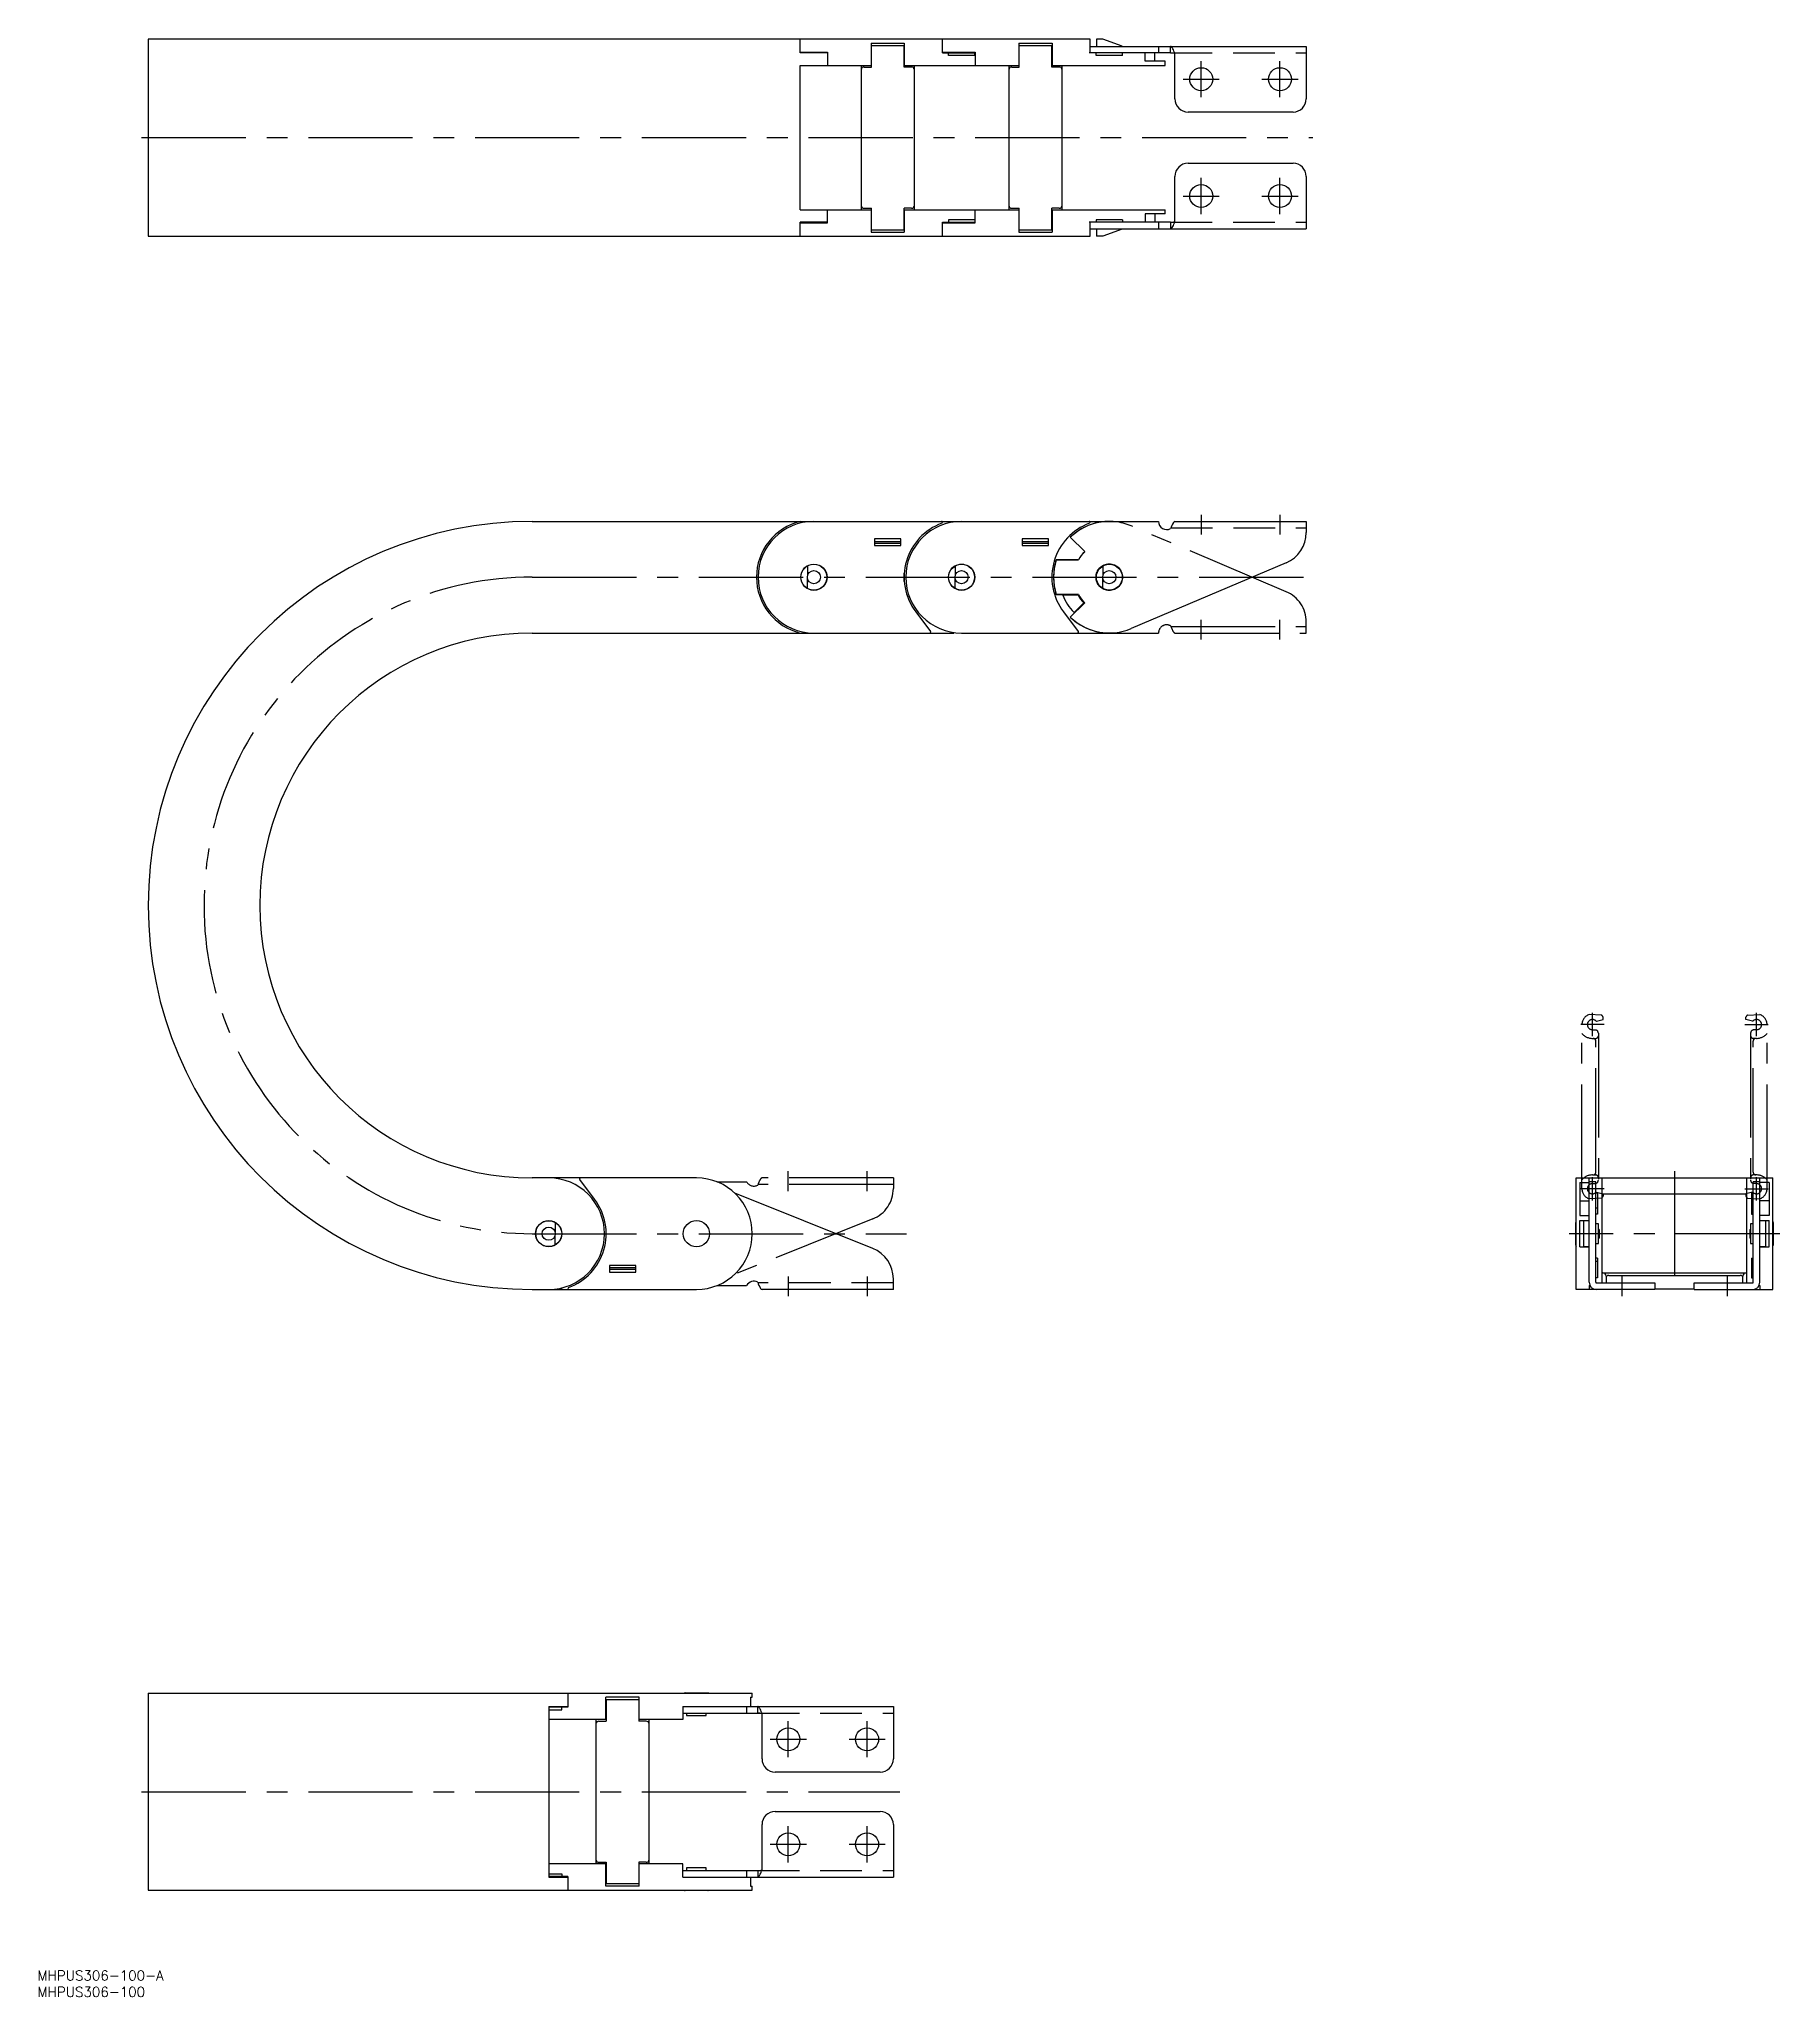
# Model space of a CAD drawing. Extents: x -200 to 330, y -232 to 364.
import ezdxf

# ---------------------------------------------------------------- set-up
doc = ezdxf.new("R2010")
doc.units = 0
for name, pattern in [('CENTER', [50.8, 31.75, -6.35, 6.35, -6.35]), ('DASHED', [19.05, 12.7, -6.35]), ('PHANTOM', [63.5, 31.75, -6.35, 6.35, -6.35, 6.35, -6.35])]:
    doc.linetypes.add(name, pattern=pattern)
doc.layers.get('0').update_dxf_attribs({"linetype": 'CONTINUOUS'})
doc.layers.add('CENTER', color=1, linetype='CENTER')
doc.styles.get("Standard").update_dxf_attribs({"font": 'txt.shx', "height": 3, "bigfont": 'bigfont.shx'})

msp = doc.modelspace()

# ---------------------------------------------------------------- linework, layer by layer
at = {"color": 7, "linetype": 'CONTINUOUS'}
for p, q in [((119.94, 363.92), (-167.02, 363.92)), ((-167.02, 363.92), (-167.02, 303.92)), ((31.65, 359.72), (31.65, 363.92)), ((74.94, 359.72), (74.94, 363.92)), ((119.94, 359.72), (119.94, 363.92)), ((123.85, 363.92), (121.85, 363.92)), ((121.85, 363.92), (121.85, 361.72)), ((129.75, 361.77), (123.85, 363.92)), ((31.65, 359.92), (39.95, 359.92)), ((39.95, 359.72), (31.65, 359.72)), ((31.85, 359.92), (31.85, 359.72)), ((39.75, 359.72), (39.75, 359.92)), ((39.95, 359.92), (39.95, 355.92)), ((53.25, 362.72), (63.35, 362.72)), ((53.25, 362.72), (53.25, 355.92)), ((53.25, 361.42), (53.35, 361.42)), ((53.35, 360.42), (53.25, 360.42)), ((53.35, 361.96), (63.25, 361.96)), ((53.35, 355.4), (53.35, 361.96)), ((63.25, 355.4), (63.25, 361.96)), ((63.25, 361.42), (63.35, 361.42)), ((63.35, 360.42), (63.25, 360.42)), ((63.35, 362.72), (63.35, 355.92)), ((74.94, 359.92), (84.95, 359.92)), ((74.94, 359.72), (84.95, 359.72)), ((76.8, 358.92), (76.8, 359.72)), ((84.8, 358.92), (76.8, 358.92)), ((76.85, 359.92), (76.85, 359.72)), ((84.75, 359.72), (84.75, 359.92)), ((84.8, 358.92), (84.8, 359.72)), ((84.95, 359.92), (84.95, 355.92)), ((98.25, 362.72), (98.25, 355.92)), ((98.25, 362.72), (108.35, 362.72)), ((98.25, 361.42), (98.35, 361.42)), ((98.35, 360.42), (98.25, 360.42)), ((98.35, 355.4), (98.35, 361.96)), ((98.35, 361.96), (108.25, 361.96)), ((108.25, 355.4), (108.25, 361.96)), ((108.25, 361.42), (108.35, 361.42)), ((108.35, 360.42), (108.25, 360.42)), ((108.35, 362.72), (108.35, 355.92)), ((144.49, 359.72), (119.64, 359.72)), ((119.94, 361.72), (185.8, 361.72)), ((121.8, 358.92), (121.8, 359.72)), ((129.8, 358.92), (121.8, 358.92)), ((129.75, 361.72), (129.75, 361.77)), ((129.8, 358.92), (129.8, 359.72)), ((136.73, 357.17), (136.73, 359.72)), ((139.71, 357.17), (139.71, 359.72)), ((140.8, 361.72), (140.8, 359.72)), ((144.49, 359.72), (144.49, 361.72)), ((145.8, 345.72), (145.8, 359.52)), ((185.8, 361.72), (185.8, 345.72)), ((31.65, 311.92), (31.65, 355.92)), ((31.65, 355.92), (53.35, 355.92)), ((50.3, 311.92), (50.3, 355.92)), ((51.1, 355.4), (53.35, 355.4)), ((53.25, 357.42), (53.35, 357.42)), ((53.25, 356.92), (53.35, 356.92)), ((63.25, 357.42), (63.35, 357.42)), ((63.25, 356.92), (63.35, 356.92)), ((63.25, 355.92), (98.35, 355.92)), ((65.5, 355.4), (63.25, 355.4)), ((66.3, 355.92), (66.3, 311.92)), ((95.3, 311.92), (95.3, 355.92)), ((96.1, 355.4), (98.35, 355.4)), ((98.25, 357.42), (98.35, 357.42)), ((98.25, 356.92), (98.35, 356.92)), ((108.25, 357.42), (108.35, 357.42)), ((108.25, 356.92), (108.35, 356.92)), ((108.25, 355.92), (142.8, 355.92)), ((110.5, 355.4), (108.25, 355.4)), ((111.3, 355.92), (111.3, 311.92)), ((142.8, 357.17), (136.73, 357.17)), ((142.8, 355.92), (142.8, 357.17)), ((181.8, 341.72), (149.8, 341.72)), ((145.8, 308.32), (145.8, 322.12)), ((149.8, 326.12), (181.8, 326.12)), ((185.8, 322.12), (185.8, 306.12)), ((31.65, 311.92), (53.35, 311.92)), ((39.95, 307.92), (39.95, 311.92)), ((51.1, 312.43), (53.35, 312.43)), ((53.25, 311.92), (53.25, 305.12)), ((53.25, 310.92), (53.35, 310.92)), ((53.35, 310.42), (53.25, 310.42)), ((53.35, 305.87), (53.35, 312.43)), ((63.25, 305.87), (63.25, 312.43)), ((65.5, 312.43), (63.25, 312.43)), ((63.25, 311.92), (98.35, 311.92)), ((63.25, 310.92), (63.35, 310.92)), ((63.35, 310.42), (63.25, 310.42)), ((63.35, 311.92), (63.35, 305.12)), ((84.95, 307.92), (84.95, 311.92)), ((96.1, 312.43), (98.35, 312.43)), ((98.25, 311.92), (98.25, 305.12)), ((98.25, 310.92), (98.35, 310.92)), ((98.35, 310.42), (98.25, 310.42)), ((98.35, 305.87), (98.35, 312.43)), ((108.25, 305.87), (108.25, 312.43)), ((110.5, 312.43), (108.25, 312.43)), ((108.25, 311.92), (142.8, 311.92)), ((108.25, 310.92), (108.35, 310.92)), ((108.35, 310.42), (108.25, 310.42)), ((108.35, 311.92), (108.35, 305.12)), ((142.8, 310.67), (136.73, 310.67)), ((136.73, 310.67), (136.73, 308.12)), ((139.71, 310.67), (139.71, 308.12)), ((142.8, 310.67), (142.8, 311.92)), ((39.95, 308.12), (31.65, 308.12)), ((31.65, 303.92), (31.65, 308.12)), ((31.65, 307.92), (39.95, 307.92)), ((31.85, 308.12), (31.85, 307.92)), ((39.75, 307.92), (39.75, 308.12)), ((53.25, 307.42), (53.35, 307.42)), ((53.25, 306.42), (53.35, 306.42)), ((53.25, 305.12), (63.35, 305.12)), ((53.35, 305.87), (63.25, 305.87)), ((63.25, 307.42), (63.35, 307.42)), ((63.25, 306.42), (63.35, 306.42)), ((74.94, 308.12), (84.95, 308.12)), ((74.94, 303.92), (74.94, 308.12)), ((74.94, 307.92), (84.95, 307.92)), ((84.8, 308.92), (76.8, 308.92)), ((76.8, 308.92), (76.8, 308.12)), ((76.85, 308.12), (76.85, 307.92)), ((84.75, 307.92), (84.75, 308.12)), ((84.8, 308.92), (84.8, 308.12)), ((98.25, 307.42), (98.35, 307.42)), ((98.25, 306.42), (98.35, 306.42)), ((98.25, 305.12), (108.35, 305.12)), ((98.35, 305.87), (108.25, 305.87)), ((108.25, 307.42), (108.35, 307.42)), ((108.25, 306.42), (108.35, 306.42)), ((144.49, 308.12), (119.64, 308.12)), ((119.94, 303.92), (119.94, 308.12)), ((119.94, 306.12), (185.8, 306.12)), ((129.8, 308.92), (121.8, 308.92)), ((121.8, 308.92), (121.8, 308.12)), ((121.85, 306.12), (121.85, 303.92)), ((129.75, 306.06), (123.85, 303.92)), ((129.75, 306.06), (129.75, 306.12)), ((129.8, 308.92), (129.8, 308.12)), ((140.8, 308.12), (140.8, 306.12)), ((144.49, 308.12), (144.49, 306.12)), ((-167.02, 303.92), (119.94, 303.92)), ((123.85, 303.92), (121.85, 303.92)), ((-50.02, 217), (140.8, 217)), ((76.8, 217), (76.8, 216.52)), ((121.8, 217), (121.8, 216.52)), ((145.8, 217), (185.8, 217)), ((185.8, 217), (185.8, 213.62)), ((62.3, 211.7), (54.3, 211.7)), ((54.3, 211.7), (54.3, 209.7)), ((54.3, 210.92), (62.3, 210.92)), ((54.3, 210.4), (62.3, 210.4)), ((54.3, 209.7), (62.3, 209.7)), ((62.3, 209.7), (62.3, 211.7)), ((99.3, 211.7), (99.3, 209.7)), ((107.3, 211.7), (99.3, 211.7)), ((99.3, 210.92), (107.3, 210.92)), ((99.3, 210.4), (107.3, 210.4)), ((99.3, 209.7), (107.3, 209.7)), ((107.3, 209.7), (107.3, 211.7)), ((118.31, 207.78), (113.92, 212.16)), ((33.85, 203.44), (33.85, 200.44)), ((78.85, 203.44), (78.85, 200.44)), ((80.17, 203.95), (81.43, 203.95)), ((109.65, 205.3), (116.39, 205.3)), ((123.85, 203.44), (123.85, 200.44)), ((124.91, 203.95), (126.69, 203.95)), ((179.71, 204.41), (132.44, 184.35)), ((33.85, 196.56), (33.85, 199.56)), ((63.35, 198.68), (63.35, 201.32)), ((78.85, 196.56), (78.85, 199.56)), ((108.35, 198.68), (108.35, 201.32)), ((123.85, 196.56), (123.85, 199.56)), ((116.39, 194.7), (109.65, 194.7)), ((116.27, 194.5), (111.63, 194.5)), ((113.92, 187.84), (118.31, 192.22)), ((115.05, 189.25), (118.02, 192.22)), ((66.82, 189.47), (71.34, 183.48)), ((111.82, 189.47), (116.34, 183.48)), ((-50.02, 183), (78.41, 183)), ((78.43, 183.17), (78.41, 183)), ((80.8, 183), (125.8, 183)), ((123.43, 183.17), (123.41, 183)), ((0, 17), (-50.02, 17)), ((-42.63, 16.83), (-42.61, 17)), ((-31.02, 10.53), (-35.54, 16.52)), ((53.72, -4.48), (11.7, 12.34)), ((268, 17), (328, 17)), ((268, -17), (268, 17)), ((269.2, 15.6), (269.2, 5.5)), ((269.2, 15.6), (272, 15.6)), ((272, -14.8), (272, 17)), ((274, 15.8), (272, 15.8)), ((274, -14.8), (274, 15.8)), ((274.55, 12.37), (274, 12.37)), ((274.55, 12.37), (274.55, 6)), ((276, -15), (276, 17)), ((320, 12), (276, 12)), ((320, -15), (320, 17)), ((321.45, 12.37), (321.45, 6)), ((321.45, 12.37), (322, 12.37)), ((322, -14.8), (322, 15.8)), ((324, 15.8), (322, 15.8)), ((324, -14.8), (324, 17)), ((326.8, 15.6), (324, 15.6)), ((326.8, 15.6), (326.8, 5.5)), ((328, -17), (328, 17)), ((269.2, 10.05), (272, 10.05)), ((274.55, 7.78), (274, 7.78)), ((274.55, 6), (274, 6)), ((321.45, 7.78), (322, 7.78)), ((321.45, 6), (322, 6)), ((326.8, 10.05), (324, 10.05)), ((-43.05, 3.44), (-43.05, 0.44)), ((-27.55, 1.32), (-27.55, -1.32)), ((267.9, -3.45), (267.9, 3.45)), ((269.2, 5.5), (272, 5.5)), ((269.2, -4), (269.2, 4)), ((269.2, 4), (272, 4)), ((270.25, 4), (270.25, -4)), ((272, 3.95), (270.25, 3.95)), ((274.8, 3), (274, 3)), ((274.8, -3), (274.8, 3)), ((275, 1.32), (274.8, 1.32)), ((275, 1.32), (275, -1.32)), ((321, 1.32), (321, -1.32)), ((321, 1.32), (321.2, 1.32)), ((321.2, 3), (321.2, -3)), ((322, 3), (321.2, 3)), ((326.8, 5.5), (324, 5.5)), ((324, 4), (326.8, 4)), ((325.75, 3.95), (324, 3.95)), ((325.75, 4), (325.75, -4)), ((326.8, -4), (326.8, 4)), ((328.1, 3.45), (328.1, -3.45)), ((-44.37, -3.95), (-45.63, -3.95)), ((-43.05, -3.44), (-43.05, -0.44)), ((269.2, -4), (272, -4)), ((270.25, -3.95), (272, -3.95)), ((274, -3), (274.8, -3)), ((274.8, -1.32), (275, -1.32)), ((321.2, -1.32), (321, -1.32)), ((321.2, -3), (322, -3)), ((324, -3.95), (325.75, -3.95)), ((324, -4), (326.8, -4)), ((-26.5, -9.7), (-26.5, -11.7)), ((-18.5, -9.7), (-26.5, -9.7)), ((-18.5, -10.4), (-26.5, -10.4)), ((-18.5, -10.92), (-26.5, -10.92)), ((-26.5, -11.7), (-18.5, -11.7)), ((-18.5, -11.7), (-18.5, -9.7)), ((274.55, -7.5), (274, -7.5)), ((274.55, -8.43), (274, -8.43)), ((274.55, -7.5), (274.55, -13.41)), ((276, -11.9), (320, -11.9)), ((321.45, -7.5), (321.45, -13.41)), ((321.45, -7.5), (322, -7.5)), ((321.45, -8.43), (322, -8.43)), ((-50.02, -17), (0, -17)), ((-41, -17), (-41, -16.52)), ((6.27, -15.8), (15.31, -15.8)), ((60, -17), (20, -17)), ((60, -17), (60, -13.77)), ((292, -17), (268, -17)), ((272, -15.8), (272, -17)), ((272, -15.8), (272.24, -15.8)), ((274.55, -13.41), (274, -13.41)), ((274.2, -15), (292, -15)), ((277.15, -12.9), (277.15, -15)), ((277.95, -12.7), (318.05, -12.7)), ((292, -15), (292, -17)), ((304, -16.9), (292, -16.9)), ((304, -15), (321.8, -15)), ((304, -17), (304, -15)), ((304, -17), (328, -17)), ((318.85, -15), (318.85, -12.9)), ((321.45, -13.41), (322, -13.41)), ((323.76, -15.8), (324, -15.8)), ((324, -15.8), (324, -17)), ((-167.02, -140.02), (17, -140.02)), ((-167.02, -140.02), (-167.02, -200.02)), ((-39.14, -140.02), (-39.14, -144.22)), ((-27.55, -148.02), (-27.55, -141.22)), ((-17.45, -141.22), (-27.55, -141.22)), ((-27.45, -142.52), (-27.55, -142.52)), ((-27.45, -141.97), (-27.45, -148.53)), ((-17.55, -141.97), (-27.45, -141.97)), ((-17.55, -141.97), (-17.55, -148.53)), ((-17.45, -142.52), (-17.55, -142.52)), ((-17.45, -148.02), (-17.45, -141.22)), ((-3.45, -139.92), (3.45, -139.92)), ((16.52, -141.22), (16.52, -144.02)), ((16.52, -141.22), (17, -141.22)), ((17, -141.22), (17, -140.02)), ((-45, -144.02), (-45, -196.02)), ((-45, -144.02), (-39.14, -144.02)), ((-39.14, -144.22), (-45, -144.22)), ((-45, -145.02), (-41, -145.02)), ((-27.45, -148.02), (-45, -148.02)), ((-41.05, -144.22), (-41.05, -144.02)), ((-41, -145.02), (-41, -144.22)), ((-30.5, -192.02), (-30.5, -148.02)), ((-29.7, -148.53), (-27.45, -148.53)), ((-27.45, -143.52), (-27.55, -143.52)), ((-27.55, -146.52), (-27.45, -146.52)), ((-27.45, -147.02), (-27.55, -147.02)), ((-17.45, -143.52), (-17.55, -143.52)), ((-17.55, -146.52), (-17.45, -146.52)), ((-17.45, -147.02), (-17.55, -147.02)), ((-4.15, -148.02), (-17.55, -148.02)), ((-15.3, -148.53), (-17.55, -148.53)), ((-14.5, -148.02), (-14.5, -192.02)), ((-4.15, -144.02), (60, -144.02)), ((-4.15, -144.02), (-4.15, -148.02)), ((-4.15, -146.02), (18.69, -146.02)), ((-3, -146.02), (-3, -146.82)), ((-3, -146.82), (3, -146.82)), ((3, -146.82), (3, -146.02)), ((15.31, -144.02), (15.31, -146.02)), ((18.69, -146.02), (18.69, -144.02)), ((20, -160.02), (20, -146.22)), ((60, -144.02), (60, -160.02)), ((56, -164.02), (24, -164.02)), ((24, -176.02), (56, -176.02)), ((20, -193.82), (20, -180.02)), ((60, -180.02), (60, -196.02)), ((-27.45, -192.02), (-45, -192.02)), ((-45, -195.02), (-41, -195.02)), ((-39.14, -195.82), (-45, -195.82)), ((-45, -196.02), (-39.14, -196.02)), ((-41.05, -196.02), (-41.05, -195.82)), ((-41, -195.02), (-41, -195.82)), ((-39.14, -195.82), (-39.14, -200.02)), ((-29.7, -191.5), (-27.45, -191.5)), ((-27.55, -198.82), (-27.55, -192.02)), ((-27.45, -193.02), (-27.55, -193.02)), ((-27.45, -193.52), (-27.55, -193.52)), ((-27.55, -196.52), (-27.45, -196.52)), ((-27.45, -191.5), (-27.45, -198.06)), ((-17.55, -191.5), (-17.55, -198.06)), ((-15.3, -191.5), (-17.55, -191.5)), ((-4.15, -192.02), (-17.55, -192.02)), ((-17.45, -193.02), (-17.55, -193.02)), ((-17.45, -193.52), (-17.55, -193.52)), ((-17.55, -196.52), (-17.45, -196.52)), ((-17.45, -198.82), (-17.45, -192.02)), ((-4.15, -196.02), (-4.15, -192.02)), ((-4.15, -194.02), (18.69, -194.02)), ((-4.15, -196.02), (60, -196.02)), ((3, -193.22), (-3, -193.22)), ((-3, -193.22), (-3, -194.02)), ((3, -194.02), (3, -193.22)), ((15.31, -194.02), (15.31, -196.02)), ((16.52, -196.02), (16.52, -198.82)), ((18.69, -194.02), (18.69, -196.02)), ((-167.02, -200.02), (17, -200.02)), ((-27.45, -197.52), (-27.55, -197.52)), ((-17.45, -198.82), (-27.55, -198.82)), ((-17.55, -198.06), (-27.45, -198.06)), ((-17.45, -197.52), (-17.55, -197.52)), ((3.45, -200.12), (-3.45, -200.12)), ((16.52, -198.82), (17, -198.82)), ((17, -200.02), (17, -198.82))]:
    msp.add_line(p, q, dxfattribs=at)
at = {"color": 3, "linetype": 'DASHED'}
for p, q in [((144.49, 359.72), (185.8, 359.72)), ((144.49, 308.12), (185.8, 308.12)), ((144.56, 215), (185.8, 215)), ((60, -15), (18.76, -15)), ((18.69, -146.02), (60, -146.02)), ((18.69, -194.02), (60, -194.02))]:
    msp.add_line(p, q, dxfattribs=at)
at = {"color": 3, "linetype": 'PHANTOM'}
for p, q in [((179.71, 195.59), (132.44, 215.65)), ((113.92, 212.16), (118.31, 207.78)), ((116.39, 205.3), (109.65, 205.3)), ((109.65, 194.7), (116.39, 194.7)), ((118.31, 192.22), (113.92, 187.84)), ((144.56, 185), (185.8, 185)), ((153.8, 181), (153.8, 187)), ((177.8, 181), (177.8, 187)), ((185.8, 183), (185.8, 186.38)), ((125.8, 183), (140.8, 183)), ((145.8, 183), (185.8, 183)), ((275.78, 66.58), (272.01, 66.74)), ((273, 60.15), (273, 67.25)), ((276.3, 65.26), (276.3, 65.96)), ((319.7, 65.26), (319.7, 65.96)), ((320.22, 66.58), (323.99, 66.74)), ((323, 60.15), (323, 67.25)), ((276.55, 63.7), (269.45, 63.7)), ((269.8, 13.7), (269.8, 63.7)), ((273, 62.15), (273.89, 62.07)), ((274.19, 64.7), (276.3, 65.26)), ((274.8, 61.08), (274.8, 16.32)), ((319.45, 63.7), (326.55, 63.7)), ((321.81, 64.7), (319.7, 65.26)), ((321.2, 61.08), (321.2, 16.32)), ((323, 62.15), (322.11, 62.07)), ((326.2, 13.7), (326.2, 63.7)), ((273, 59.5), (274, 59.5)), ((274, 18.7), (274, 58.7)), ((323, 59.5), (322, 59.5)), ((322, 18.7), (322, 58.7)), ((28, 13), (28, 19)), ((52, 13), (52, 19)), ((273, 17.9), (274, 17.9)), ((323, 17.9), (322, 17.9)), ((6.27, 15.8), (15.31, 15.8)), ((60, 15), (18.76, 15)), ((60, 17), (20, 17)), ((60, 17), (60, 13.77)), ((276.55, 13.7), (269.45, 13.7)), ((273, 10.15), (273, 17.25)), ((273, 15.25), (273.89, 15.33)), ((274.19, 12.7), (276.3, 12.14)), ((276.3, 12.14), (276.3, 11.44)), ((319.45, 13.7), (326.55, 13.7)), ((321.81, 12.7), (319.7, 12.14)), ((319.7, 12.14), (319.7, 11.44)), ((323, 15.25), (322.11, 15.33)), ((323, 10.15), (323, 17.25)), ((275.78, 10.82), (272.01, 10.66)), ((320.22, 10.82), (323.99, 10.66)), ((53.72, 4.48), (11.7, -12.34))]:
    msp.add_line(p, q, dxfattribs=at)
at = {"color": 7, "linetype": 'CONTINUOUS'}
for centre, radius in [((153.8, 351.72), 3.5), ((177.8, 351.72), 3.5), ((153.8, 316.12), 3.5), ((177.8, 316.12), 3.5), ((35.8, 200), 4), ((35.8, 200), 3.95), ((80.8, 200), 4), ((80.8, 200), 3.95), ((125.8, 200), 4.05), ((125.8, 200), 3.95), ((35.8, 200), 2), ((80.8, 200), 2), ((125.8, 200), 2), ((-45, 0), 4), ((-45, 0), 3.95), ((-45, 0), 2), ((0, 0), 4), ((28, -154.02), 3.5), ((52, -154.02), 3.5), ((28, -186.02), 3.5), ((52, -186.02), 3.5)]:
    msp.add_circle(centre, radius, dxfattribs=at)
at = {"color": 3, "linetype": 'PHANTOM'}
msp.add_circle((125.8, 200), 4.05, dxfattribs=at)
at = {"color": 7, "linetype": 'CONTINUOUS'}
for centre, radius, start, end in [((144.43, 361.2), 0.517, 55.63088, 84.15009), ((144.34, 354.32), 5.4, 74.27633, 88.39625), ((143.34, 360.15), 2.03, 24.95557, 46.90888), ((130.46, 353.99), 16.3, 19.80749, 25.47066), ((51.09, 354.77), 0.791, 160.55354, 179.19738), ((50.78, 354.87), 0.47, 127.20083, 159.12738), ((51.09, 354.25), 1.15, 89.487, 120.91809), ((65.51, 354.25), 1.15, 59.08191, 90.513), ((65.82, 354.87), 0.47, 20.87262, 52.79917), ((65.51, 354.77), 0.791, 0.80262, 19.44646), ((96.09, 354.77), 0.791, 160.55354, 179.19738), ((95.78, 354.87), 0.47, 127.20083, 159.12738), ((96.09, 354.25), 1.15, 89.487, 120.91809), ((110.51, 354.25), 1.15, 59.08191, 90.513), ((110.82, 354.87), 0.47, 20.87262, 52.79917), ((110.51, 354.77), 0.791, 0.80262, 19.44646), ((149.8, 345.72), 4, 180, 270), ((181.8, 345.72), 4, 270, 0), ((149.8, 322.12), 4, 90, 180), ((181.8, 322.12), 4, 0, 90), ((51.09, 313.06), 0.791, 180.80262, 199.44646), ((50.78, 312.97), 0.47, 200.87262, 232.79917), ((51.09, 313.58), 1.15, 239.08191, 270.513), ((65.51, 313.58), 1.15, 269.487, 300.91809), ((65.82, 312.97), 0.47, 307.20083, 339.12738), ((65.51, 313.06), 0.791, 340.55354, 359.19738), ((96.09, 313.06), 0.791, 180.80262, 199.44646), ((95.78, 312.97), 0.47, 200.87262, 232.79917), ((96.09, 313.58), 1.15, 239.08191, 270.513), ((110.51, 313.58), 1.15, 269.487, 300.91809), ((110.82, 312.97), 0.47, 307.20083, 339.12738), ((110.51, 313.06), 0.791, 340.55354, 359.19738), ((144.34, 313.52), 5.4, 271.60375, 285.72367), ((144.43, 306.63), 0.517, 275.84991, 304.36912), ((143.34, 307.69), 2.03, 313.09112, 335.04443), ((130.46, 313.84), 16.3, 334.52934, 340.19251), ((-50.02, 100), 117, 90, 270), ((35.8, 200), 17.5, 103.72913, 256.27087), ((35.8, 200), 17, 90, 270), ((80.8, 200), 17.5, 110.24819, 217), ((80.8, 200), 17, 90, 270), ((74.64, 216.7), 0.3, 290.24819, 90), ((125.8, 200), 17.5, 110.24819, 217), ((125.8, 200), 17, 90, 134.32592), ((119.64, 216.7), 0.3, 290.24819, 90), ((143.3, 217), 2.5, 180, 298.35764), ((154.91, 211.27), 11, 150.67336, 161.2835), ((145.99, 216.22), 0.798, 103.41002, 146.99427), ((175.8, 213.62), 10, 292.99967, 0), ((125.8, 200), 17, 161.83439, 198.16561), ((125.8, 200), 10.8, 133.93891, 150.61072), ((125.8, 200), 15.2, 201.21337, 225), ((125.8, 200), 11, 210, 225), ((125.8, 200), 10.8, 209.38928, 226.06109), ((125.8, 200), 17, 225.67408, 292.99967), ((-50.02, 100), 83, 90, 270), ((71.1, 183.3), 0.3, 270, 37), ((116.1, 183.3), 0.3, 270, 37), ((-45, 0), 17, 270, 90), ((-35.3, 16.7), 0.3, 90, 217), ((0, 0), 17, 270, 90), ((-45, 0), 17.5, 290.24819, 37), ((268.4, 3.45), 0.5, 143.1301, 180), ((327.6, 3.45), 0.5, 0, 36.8699), ((50, -13.77), 10, 0, 68.18297), ((268.4, -3.45), 0.5, 180, 216.8699), ((327.6, -3.45), 0.5, 323.1301, 0), ((276.15, -12.9), 1, 0, 90), ((319.85, -12.9), 1, 90, 180), ((-38.84, -16.7), 0.3, 110.24819, 270), ((17.5, -17), 2.5, 61.64236, 151.3146), ((29.11, -11.27), 11, 198.7165, 209.32664), ((20.19, -16.22), 0.798, 213.00573, 256.58998), ((274.2, -14.8), 2.2, 180, 270), ((274.2, -14.8), 0.2, 180, 270), ((277.95, -13.5), 0.8, 90, 180), ((318.05, -13.5), 0.8, 0, 90), ((321.8, -14.8), 2.2, 270, 0), ((321.8, -14.8), 0.2, 270, 0), ((-3.45, -140.42), 0.5, 90, 126.8699), ((3.45, -140.42), 0.5, 53.1301, 90), ((-29.7, -149.17), 0.801, 160.7319, 179.14104), ((-30.01, -149.07), 0.473, 127.26025, 158.94899), ((-29.7, -149.71), 1.18, 89.91401, 120.49108), ((-15.3, -149.71), 1.18, 59.50892, 90.08599), ((-14.99, -149.07), 0.473, 21.05101, 52.73975), ((-15.3, -149.17), 0.801, 0.85896, 19.2681), ((18.66, -144.48), 0.459, 41.55504, 86.3315), ((18.54, -151.42), 5.4, 74.27633, 88.39625), ((17.21, -145.81), 2.43, 22.69892, 42.47459), ((0.75, -153.3), 20.52, 20.19511, 24.24388), ((24, -160.02), 4, 180, 270), ((56, -160.02), 4, 270, 0), ((24, -180.02), 4, 90, 180), ((56, -180.02), 4, 0, 90), ((-29.7, -190.87), 0.801, 180.85896, 199.2681), ((-30.01, -190.96), 0.473, 201.05101, 232.73975), ((-29.7, -190.32), 1.18, 239.50892, 270.08599), ((-15.3, -190.32), 1.18, 269.91401, 300.49108), ((-14.99, -190.96), 0.473, 307.26025, 338.94899), ((-15.3, -190.87), 0.801, 340.7319, 359.14104), ((18.54, -188.62), 5.4, 271.60375, 285.72367), ((18.66, -195.56), 0.459, 273.6685, 318.44496), ((17.21, -194.22), 2.43, 317.52541, 337.30108), ((0.75, -186.73), 20.52, 335.75612, 339.80489), ((-3.45, -199.62), 0.5, 233.1301, 270), ((3.45, -199.62), 0.5, 270, 306.8699)]:
    msp.add_arc(centre, radius, start, end, dxfattribs=at)
at = {"color": 3, "linetype": 'PHANTOM'}
for centre, radius, start, end in [((125.8, 200), 17, 67.00033, 134.32592), ((125.8, 200), 17, 161.83439, 198.16561), ((125.8, 200), 10.8, 133.93891, 150.61072), ((125.8, 200), 10.8, 209.38928, 226.06109), ((175.8, 186.38), 10, 0, 67.00033), ((125.8, 200), 17, 225.67408, 270), ((143.3, 183), 2.5, 61.64236, 180), ((154.91, 188.73), 11, 198.7165, 209.32664), ((145.99, 183.78), 0.798, 213.00573, 256.58998), ((273, 63.7), 3.2, 108.02153, 180), ((273, 63.7), 4, 34.41176, 46.03416), ((323, 63.7), 4, 133.96584, 145.58824), ((323, 63.7), 3.2, 0, 71.97847), ((273, 63.7), 4.2, 220.36759, 270), ((273, 63.7), 1.55, 39.99116, 270.00074), ((273.8, 61.08), 1, 0, 85.03921), ((274, 60.3), 0.8, 270, 0), ((322.2, 61.08), 1, 94.96079, 180), ((322, 60.3), 0.8, 180, 270), ((323, 63.7), 1.55, 269.99926, 140.00884), ((323, 63.7), 4.2, 270, 319.63241), ((273.2, 58.7), 0.8, 360, 90), ((322.8, 58.7), 0.8, 90, 180), ((273, 13.7), 4.2, 90, 139.63241), ((273.2, 18.7), 0.8, 270, 0), ((274, 17.1), 0.8, 360, 90), ((322, 17.1), 0.8, 90, 180), ((322.8, 18.7), 0.8, 180, 270), ((323, 13.7), 4.2, 40.36759, 90), ((17.5, 17), 2.5, 208.6854, 298.35764), ((29.11, 11.27), 11, 150.67336, 161.2835), ((20.19, 16.22), 0.798, 103.41002, 146.99427), ((50, 13.77), 10, 291.81703, 0), ((273, 13.7), 3.2, 180, 251.97847), ((273, 13.7), 1.55, 89.99926, 320.00884), ((273.8, 16.32), 1, 274.96079, 0), ((322.2, 16.32), 1, 180, 265.03921), ((323, 13.7), 1.55, 219.99116, 90.00074), ((323, 13.7), 3.2, 288.02153, 0), ((273, 13.7), 4, 313.96584, 325.58824), ((323, 13.7), 4, 214.41176, 226.03416)]:
    msp.add_arc(centre, radius, start, end, dxfattribs=at)
at = {"layer": 'CENTER', "color": 1, "linetype": 'CENTER'}
for p, q in [((153.8, 346.22), (153.8, 357.22)), ((177.8, 346.22), (177.8, 357.22)), ((148.3, 351.72), (159.3, 351.72)), ((172.3, 351.72), (183.3, 351.72)), ((-169.02, 333.92), (187.8, 333.92)), ((148.3, 316.12), (159.3, 316.12)), ((153.8, 310.62), (153.8, 321.62)), ((172.3, 316.12), (183.3, 316.12)), ((177.8, 310.62), (177.8, 321.62)), ((153.8, 219), (153.8, 213)), ((177.8, 219), (177.8, 213)), ((-50.02, 200), (187.8, 200)), ((298, 19), (298, -19)), ((-50.02, 0), (64, 0)), ((330.1, 0), (265.9, 0)), ((28, -13), (28, -19)), ((52, -13), (52, -19)), ((282, -13), (282, -19)), ((314, -13), (314, -19)), ((28, -159.52), (28, -148.52)), ((52, -159.52), (52, -148.52)), ((22.5, -154.02), (33.5, -154.02)), ((46.5, -154.02), (57.5, -154.02)), ((-169.02, -170.02), (62, -170.02)), ((28, -191.52), (28, -180.52)), ((52, -191.52), (52, -180.52)), ((22.5, -186.02), (33.5, -186.02)), ((46.5, -186.02), (57.5, -186.02))]:
    msp.add_line(p, q, dxfattribs=at)
msp.add_arc((-50.02, 100), 100, 90, 270, dxfattribs=at)

# ---------------------------------------------------------------- texts
at = {"color": 7, "linetype": 'CONTINUOUS'}
for s, p in [('MHPUS306-100-A', (-200.77, -227.49)), ('MHPUS306-100', (-200.77, -232.49))]:
    msp.add_text(s, height=3, dxfattribs=at).set_placement(p)

doc.saveas('drawing.dxf')
